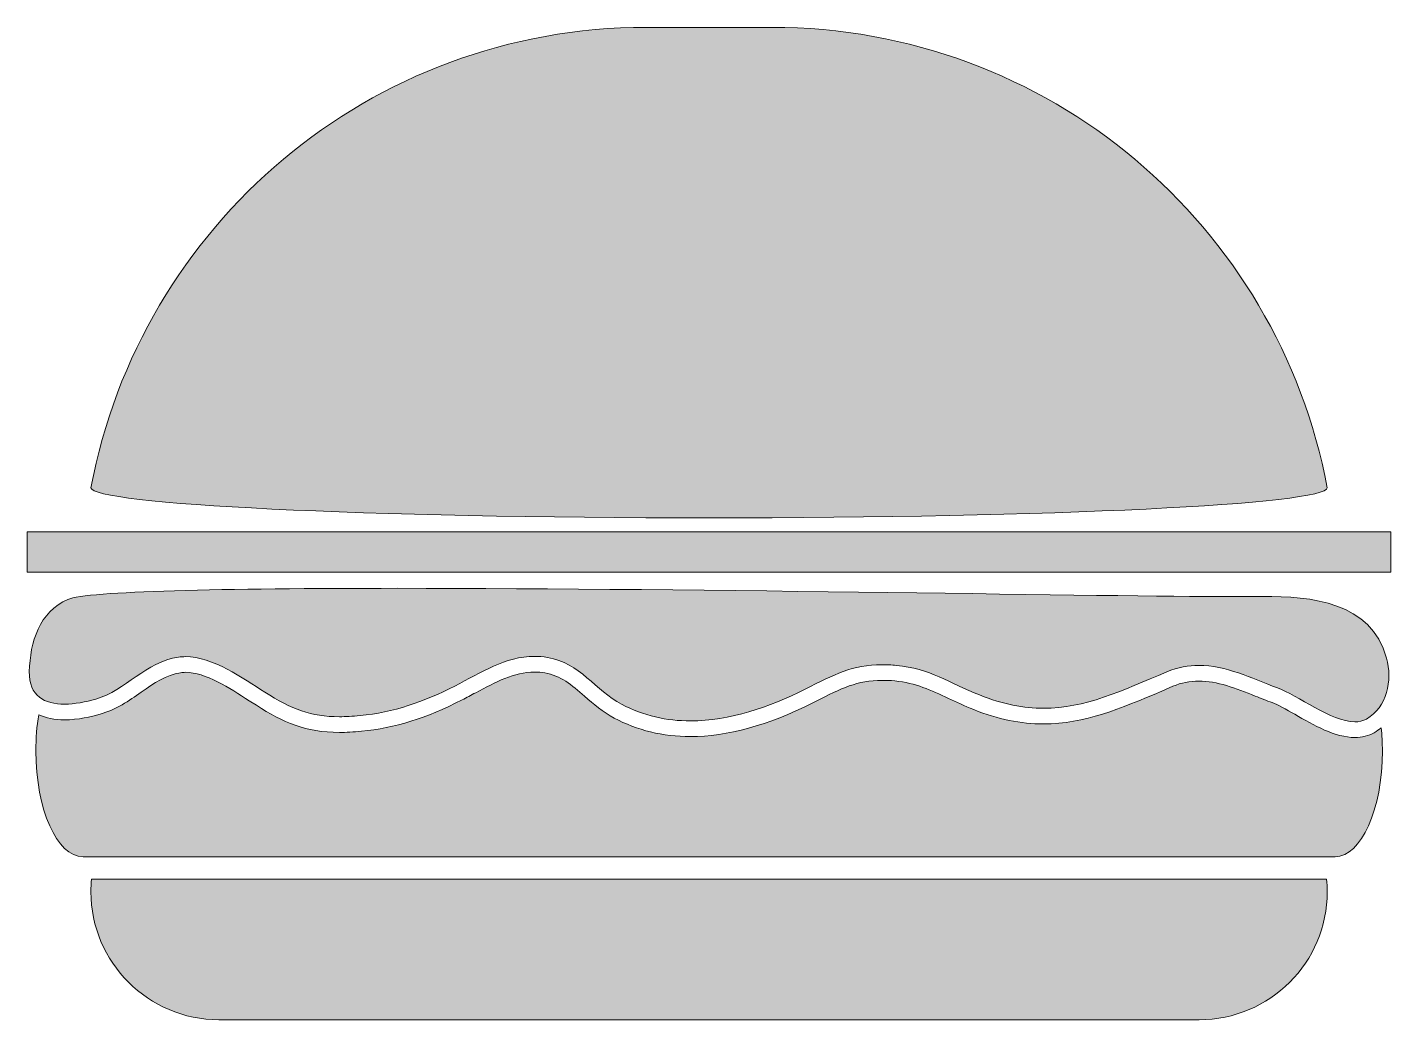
# Model space of a CAD drawing. Header units: inches. Extents: x 0 to 102, y 0 to 74.
import ezdxf

# ---------------------------------------------------------------- set-up
doc = ezdxf.new("R2010")
doc.units = ezdxf.units.IN
doc.header["$MEASUREMENT"] = 0
doc.layers.add('Layer 1', color=7, linetype='Continuous')

msp = doc.modelspace()

# ---------------------------------------------------------------- hatches: boundary and pattern name
at = {"layer": 'Layer 1', "true_color": 0x3b2314}
h = msp.add_hatch(color=19, dxfattribs=at)
h.dxf.hatch_style = 2
edge = h.paths.add_edge_path()
edge.add_spline(control_points=[(50.8, 37.4), (76.24, 37.4), (96.86, 38.41), (96.86, 39.65), (93.2, 59.18), (76.07, 73.96), (55.48, 73.96), (55.48, 73.96), (46.12, 73.96), (46.12, 73.96), (25.53, 73.96), (8.4, 59.18), (4.74, 39.65), (4.74, 38.41), (25.36, 37.4), (50.8, 37.4)], knot_values=[0, 0, 0, 0, 1, 1, 1, 2, 2, 2, 3, 3, 3, 4, 4, 4, 5, 5, 5, 5], degree=3, periodic=1)
h = msp.add_hatch(color=19, dxfattribs=at)
h.dxf.hatch_style = 2
h.paths.add_polyline_path([(101.6, 36.37), (0, 36.37), (0, 33.36), (101.6, 33.36)])
h = msp.add_hatch(color=19, dxfattribs=at)
h.dxf.hatch_style = 2
edge = h.paths.add_edge_path()
edge.add_spline(control_points=[(2.77, 23.52), (3.53, 23.52), (4.35, 23.68), (5.1, 23.89), (7.33, 24.54), (8.82, 26.67), (11.26, 27.02), (11.43, 27.04), (11.61, 27.06), (11.78, 27.06), (13.83, 27.06), (16.06, 25.46), (17.7, 24.41), (19.7, 23.14), (21.14, 22.58), (23.26, 22.58), (23.73, 22.58), (24.23, 22.61), (24.79, 22.66), (27.3, 22.91), (29.52, 23.68), (31.86, 24.87), (33.81, 25.87), (35.61, 27.08), (37.79, 27.08), (38.11, 27.08), (38.43, 27.06), (38.76, 27), (41.17, 26.6), (42.35, 24.54), (44.28, 23.51), (45.93, 22.64), (47.66, 22.27), (49.41, 22.27), (52.32, 22.27), (55.27, 23.28), (57.97, 24.64), (60.1, 25.72), (61.49, 26.46), (63.68, 26.46), (64.02, 26.46), (64.38, 26.45), (64.76, 26.41), (67.24, 26.17), (68.7, 25.1), (70.96, 24.2), (72.7, 23.5), (74.25, 23.21), (75.72, 23.21), (78.8, 23.21), (81.51, 24.49), (84.91, 25.93), (85.73, 26.27), (86.52, 26.41), (87.29, 26.41), (89.3, 26.41), (91.18, 25.46), (93.16, 24.73), (94.62, 24.2), (97.15, 22.2), (98.92, 22.2), (99.23, 22.2), (99.52, 22.26), (99.78, 22.41), (101.31, 23.28), (101.74, 25.29), (101.28, 26.95), (100.11, 31.16), (95.68, 31.55), (92.03, 31.55), (91.38, 31.55), (90.74, 31.54), (90.16, 31.53), (89.93, 31.53), (89.65, 31.53), (89.34, 31.53), (81.69, 31.53), (50.34, 32.15), (27.57, 32.15), (14.62, 32.15), (4.46, 31.95), (3.02, 31.32), (0.9, 30.4), (0.2, 28.13), (0.15, 25.95), (0.11, 24.1), (1.32, 23.52), (2.77, 23.52)], knot_values=[0, 0, 0, 0, 1, 1, 1, 2, 2, 2, 3, 3, 3, 4, 4, 4, 5, 5, 5, 6, 6, 6, 7, 7, 7, 8, 8, 8, 9, 9, 9, 10, 10, 10, 11, 11, 11, 12, 12, 12, 13, 13, 13, 14, 14, 14, 15, 15, 15, 16, 16, 16, 17, 17, 17, 18, 18, 18, 19, 19, 19, 20, 20, 20, 21, 21, 21, 22, 22, 22, 23, 23, 23, 24, 24, 24, 25, 25, 25, 26, 26, 26, 27, 27, 27, 28, 28, 28, 29, 29, 29, 29], degree=3, periodic=1)
h = msp.add_hatch(color=19, dxfattribs=at)
h.dxf.hatch_style = 2
edge = h.paths.add_edge_path()
edge.add_spline(control_points=[(4.15, 12.15), (4.15, 12.15), (97.45, 12.15), (97.45, 12.15), (99.39, 12.15), (100.97, 15.68), (100.97, 20.03), (100.97, 20.62), (100.93, 21.2), (100.88, 21.76), (100.71, 21.63), (100.55, 21.5), (100.36, 21.39), (99.94, 21.15), (99.45, 21.03), (98.92, 21.03), (97.46, 21.03), (95.85, 21.95), (94.44, 22.76), (93.79, 23.13), (93.18, 23.48), (92.76, 23.63), (92.34, 23.79), (91.92, 23.96), (91.5, 24.12), (90.04, 24.7), (88.65, 25.24), (87.29, 25.24), (86.62, 25.24), (85.99, 25.11), (85.36, 24.85), (85.36, 24.85), (84.53, 24.49), (84.53, 24.49), (81.44, 23.18), (78.78, 22.04), (75.72, 22.04), (74.02, 22.04), (72.32, 22.39), (70.52, 23.11), (69.83, 23.39), (69.22, 23.67), (68.64, 23.95), (67.33, 24.56), (66.2, 25.09), (64.65, 25.25), (64.3, 25.28), (63.99, 25.29), (63.68, 25.29), (61.85, 25.29), (60.67, 24.7), (58.72, 23.72), (58.72, 23.72), (58.49, 23.6), (58.49, 23.6), (55.2, 21.94), (52.15, 21.1), (49.41, 21.1), (47.36, 21.1), (45.45, 21.57), (43.73, 22.48), (42.88, 22.93), (42.19, 23.53), (41.52, 24.11), (40.56, 24.94), (39.74, 25.66), (38.57, 25.85), (38.31, 25.89), (38.05, 25.91), (37.79, 25.91), (36.28, 25.91), (34.89, 25.16), (33.41, 24.37), (33.07, 24.19), (32.73, 24.01), (32.39, 23.83), (29.71, 22.46), (27.4, 21.74), (24.9, 21.5), (24.3, 21.44), (23.76, 21.41), (23.26, 21.41), (20.73, 21.41), (19.07, 22.15), (17.07, 23.43), (17.07, 23.43), (16.53, 23.77), (16.53, 23.77), (15.08, 24.72), (13.27, 25.89), (11.78, 25.89), (11.66, 25.89), (11.54, 25.88), (11.42, 25.86), (10.36, 25.71), (9.45, 25.08), (8.49, 24.41), (7.57, 23.77), (6.61, 23.11), (5.43, 22.77), (4.77, 22.58), (3.77, 22.35), (2.77, 22.35), (2.03, 22.35), (1.39, 22.49), (0.85, 22.73), (0.71, 21.89), (0.64, 20.98), (0.64, 20.03), (0.64, 15.68), (2.21, 12.15), (4.15, 12.15)], knot_values=[0, 0, 0, 0, 1, 1, 1, 2, 2, 2, 3, 3, 3, 4, 4, 4, 5, 5, 5, 6, 6, 6, 7, 7, 7, 8, 8, 8, 9, 9, 9, 10, 10, 10, 11, 11, 11, 12, 12, 12, 13, 13, 13, 14, 14, 14, 15, 15, 15, 16, 16, 16, 17, 17, 17, 18, 18, 18, 19, 19, 19, 20, 20, 20, 21, 21, 21, 22, 22, 22, 23, 23, 23, 24, 24, 24, 25, 25, 25, 26, 26, 26, 27, 27, 27, 28, 28, 28, 29, 29, 29, 30, 30, 30, 31, 31, 31, 32, 32, 32, 33, 33, 33, 34, 34, 34, 35, 35, 35, 36, 36, 36, 37, 37, 37, 37], degree=3, periodic=1)
h = msp.add_hatch(color=19, dxfattribs=at)
h.dxf.hatch_style = 2
edge = h.paths.add_edge_path()
edge.add_spline(control_points=[(4.74, 9.53), (4.74, 4.27), (9.01, 0), (14.28, 0), (14.28, 0), (87.32, 0), (87.32, 0), (92.59, 0), (96.86, 4.27), (96.86, 9.53), (96.86, 9.85), (96.84, 10.17), (96.81, 10.48), (96.81, 10.48), (4.79, 10.48), (4.79, 10.48), (4.76, 10.17), (4.74, 9.85), (4.74, 9.53)], knot_values=[0, 0, 0, 0, 1, 1, 1, 2, 2, 2, 3, 3, 3, 4, 4, 4, 5, 5, 5, 6, 6, 6, 6], degree=3, periodic=1)

# ---------------------------------------------------------------- linework, layer by layer
at = {"layer": 'Layer 1', "lineweight": 0}
msp.add_lwpolyline([(101.6, 36.37), (0, 36.37), (0, 33.36), (101.6, 33.36), (101.6, 36.37)], dxfattribs=at)
for points, knots in [([(50.8, 37.4), (76.24, 37.4), (96.86, 38.41), (96.86, 39.65), (93.2, 59.18), (76.07, 73.96), (55.48, 73.96), (55.48, 73.96), (46.12, 73.96), (46.12, 73.96), (25.53, 73.96), (8.4, 59.18), (4.74, 39.65), (4.74, 38.41), (25.36, 37.4), (50.8, 37.4)], [0, 0, 0, 0, 1, 1, 1, 2, 2, 2, 3, 3, 3, 4, 4, 4, 5, 5, 5, 5]), ([(2.77, 23.52), (3.53, 23.52), (4.35, 23.68), (5.1, 23.89), (7.33, 24.54), (8.82, 26.67), (11.26, 27.02), (11.43, 27.04), (11.61, 27.06), (11.78, 27.06), (13.83, 27.06), (16.06, 25.46), (17.7, 24.41), (19.7, 23.14), (21.14, 22.58), (23.26, 22.58), (23.73, 22.58), (24.23, 22.61), (24.79, 22.66), (27.3, 22.91), (29.52, 23.68), (31.86, 24.87), (33.81, 25.87), (35.61, 27.08), (37.79, 27.08), (38.11, 27.08), (38.43, 27.06), (38.76, 27), (41.17, 26.6), (42.35, 24.54), (44.28, 23.51), (45.93, 22.64), (47.66, 22.27), (49.41, 22.27), (52.32, 22.27), (55.27, 23.28), (57.97, 24.64), (60.1, 25.72), (61.49, 26.46), (63.68, 26.46), (64.02, 26.46), (64.38, 26.45), (64.76, 26.41), (67.24, 26.17), (68.7, 25.1), (70.96, 24.2), (72.7, 23.5), (74.25, 23.21), (75.72, 23.21), (78.8, 23.21), (81.51, 24.49), (84.91, 25.93), (85.73, 26.27), (86.52, 26.41), (87.29, 26.41), (89.3, 26.41), (91.18, 25.46), (93.16, 24.73), (94.62, 24.2), (97.15, 22.2), (98.92, 22.2), (99.23, 22.2), (99.52, 22.26), (99.78, 22.41), (101.31, 23.28), (101.74, 25.29), (101.28, 26.95), (100.11, 31.16), (95.68, 31.55), (92.03, 31.55), (91.38, 31.55), (90.74, 31.54), (90.16, 31.53), (89.93, 31.53), (89.65, 31.53), (89.34, 31.53), (81.69, 31.53), (50.34, 32.15), (27.57, 32.15), (14.62, 32.15), (4.46, 31.95), (3.02, 31.32), (0.9, 30.4), (0.2, 28.13), (0.15, 25.95), (0.11, 24.1), (1.32, 23.52), (2.77, 23.52)], [0, 0, 0, 0, 1, 1, 1, 2, 2, 2, 3, 3, 3, 4, 4, 4, 5, 5, 5, 6, 6, 6, 7, 7, 7, 8, 8, 8, 9, 9, 9, 10, 10, 10, 11, 11, 11, 12, 12, 12, 13, 13, 13, 14, 14, 14, 15, 15, 15, 16, 16, 16, 17, 17, 17, 18, 18, 18, 19, 19, 19, 20, 20, 20, 21, 21, 21, 22, 22, 22, 23, 23, 23, 24, 24, 24, 25, 25, 25, 26, 26, 26, 27, 27, 27, 28, 28, 28, 29, 29, 29, 29]), ([(4.15, 12.15), (4.15, 12.15), (97.45, 12.15), (97.45, 12.15), (99.39, 12.15), (100.97, 15.68), (100.97, 20.03), (100.97, 20.62), (100.93, 21.2), (100.88, 21.76), (100.71, 21.63), (100.55, 21.5), (100.36, 21.39), (99.94, 21.15), (99.45, 21.03), (98.92, 21.03), (97.46, 21.03), (95.85, 21.95), (94.44, 22.76), (93.79, 23.13), (93.18, 23.48), (92.76, 23.63), (92.34, 23.79), (91.92, 23.96), (91.5, 24.12), (90.04, 24.7), (88.65, 25.24), (87.29, 25.24), (86.62, 25.24), (85.99, 25.11), (85.36, 24.85), (85.36, 24.85), (84.53, 24.49), (84.53, 24.49), (81.44, 23.18), (78.78, 22.04), (75.72, 22.04), (74.02, 22.04), (72.32, 22.39), (70.52, 23.11), (69.83, 23.39), (69.22, 23.67), (68.64, 23.95), (67.33, 24.56), (66.2, 25.09), (64.65, 25.25), (64.3, 25.28), (63.99, 25.29), (63.68, 25.29), (61.85, 25.29), (60.67, 24.7), (58.72, 23.72), (58.72, 23.72), (58.49, 23.6), (58.49, 23.6), (55.2, 21.94), (52.15, 21.1), (49.41, 21.1), (47.36, 21.1), (45.45, 21.57), (43.73, 22.48), (42.88, 22.93), (42.19, 23.53), (41.52, 24.11), (40.56, 24.94), (39.74, 25.66), (38.57, 25.85), (38.31, 25.89), (38.05, 25.91), (37.79, 25.91), (36.28, 25.91), (34.89, 25.16), (33.41, 24.37), (33.07, 24.19), (32.73, 24.01), (32.39, 23.83), (29.71, 22.46), (27.4, 21.74), (24.9, 21.5), (24.3, 21.44), (23.76, 21.41), (23.26, 21.41), (20.73, 21.41), (19.07, 22.15), (17.07, 23.43), (17.07, 23.43), (16.53, 23.77), (16.53, 23.77), (15.08, 24.72), (13.27, 25.89), (11.78, 25.89), (11.66, 25.89), (11.54, 25.88), (11.42, 25.86), (10.36, 25.71), (9.45, 25.08), (8.49, 24.41), (7.57, 23.77), (6.61, 23.11), (5.43, 22.77), (4.77, 22.58), (3.77, 22.35), (2.77, 22.35), (2.03, 22.35), (1.39, 22.49), (0.85, 22.73), (0.71, 21.89), (0.64, 20.98), (0.64, 20.03), (0.64, 15.68), (2.21, 12.15), (4.15, 12.15)], [0, 0, 0, 0, 1, 1, 1, 2, 2, 2, 3, 3, 3, 4, 4, 4, 5, 5, 5, 6, 6, 6, 7, 7, 7, 8, 8, 8, 9, 9, 9, 10, 10, 10, 11, 11, 11, 12, 12, 12, 13, 13, 13, 14, 14, 14, 15, 15, 15, 16, 16, 16, 17, 17, 17, 18, 18, 18, 19, 19, 19, 20, 20, 20, 21, 21, 21, 22, 22, 22, 23, 23, 23, 24, 24, 24, 25, 25, 25, 26, 26, 26, 27, 27, 27, 28, 28, 28, 29, 29, 29, 30, 30, 30, 31, 31, 31, 32, 32, 32, 33, 33, 33, 34, 34, 34, 35, 35, 35, 36, 36, 36, 37, 37, 37, 37]), ([(4.74, 9.53), (4.74, 4.27), (9.01, 0), (14.28, 0), (14.28, 0), (87.32, 0), (87.32, 0), (92.59, 0), (96.86, 4.27), (96.86, 9.53), (96.86, 9.85), (96.84, 10.17), (96.81, 10.48), (96.81, 10.48), (4.79, 10.48), (4.79, 10.48), (4.76, 10.17), (4.74, 9.85), (4.74, 9.53)], [0, 0, 0, 0, 1, 1, 1, 2, 2, 2, 3, 3, 3, 4, 4, 4, 5, 5, 5, 6, 6, 6, 6])]:
    msp.add_open_spline(points, degree=3, knots=knots, dxfattribs=at)

doc.saveas('drawing.dxf')
